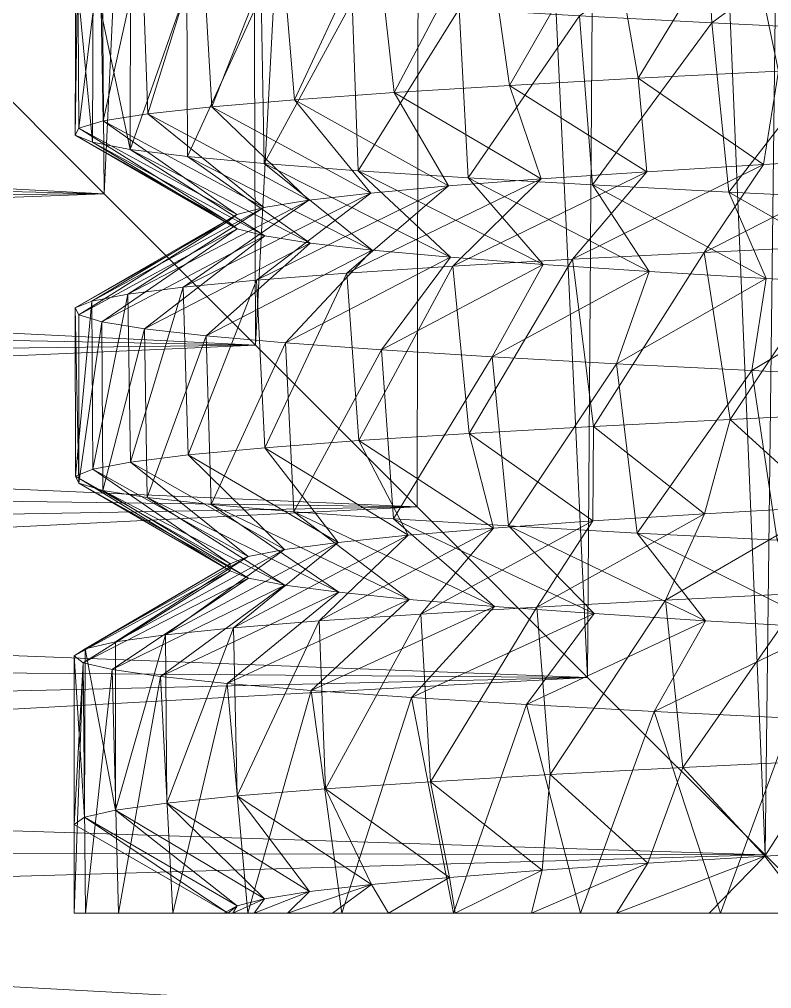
# Model space of a CAD drawing. Header units: millimetres. Extents: x -104 to 115, y -53 to 68.
# Drawn here: x -13.09 to -2.35, y 13.84 to 27.68 of the extents above; entities that cross this region are included whole.
import ezdxf

# ---------------------------------------------------------------- set-up
doc = ezdxf.new("R2010")
doc.units = ezdxf.units.MM

msp = doc.modelspace()

# ---------------------------------------------------------------- linework, layer by layer
at = {"color": 7, "lineweight": 0}
for points in [[(-11.884, 25.191, -48.622), (-12.24, 68.125, -48.324), (-13.878, 27.185, -46.815), (-11.884, 25.191, -48.622)], [(-13.878, 27.185, -8.032), (-12.24, 68.125, -6.522), (-11.884, 25.191, -6.225), (-13.878, 27.185, -8.032)], [(-11.884, 25.191, -48.622), (-9.876, 68.125, -50.121), (-12.24, 68.125, -48.324), (-11.884, 25.191, -48.622)], [(-11.884, 25.191, -6.225), (-12.24, 68.125, -6.522), (-9.876, 68.125, -4.725), (-11.884, 25.191, -6.225)], [(-9.722, 23.029, -50.225), (-9.876, 68.125, -50.121), (-11.884, 25.191, -48.622), (-9.722, 23.029, -50.225)], [(-11.884, 25.191, -6.225), (-9.876, 68.125, -4.725), (-9.722, 23.029, -4.622), (-11.884, 25.191, -6.225)], [(-9.722, 23.029, -50.225), (-7.332, 68.125, -51.652), (-9.876, 68.125, -50.121), (-9.722, 23.029, -50.225)], [(-9.722, 23.029, -4.622), (-9.876, 68.125, -4.725), (-7.332, 68.125, -3.194), (-9.722, 23.029, -4.622)], [(-7.414, 20.721, -51.609), (-7.332, 68.125, -51.652), (-9.722, 23.029, -50.225), (-7.414, 20.721, -51.609)], [(-9.722, 23.029, -4.622), (-7.332, 68.125, -3.194), (-7.414, 20.721, -3.238), (-9.722, 23.029, -4.622)], [(-4.981, 18.288, -52.759), (-7.332, 68.125, -51.652), (-7.414, 20.721, -51.609), (-4.981, 18.288, -52.759)], [(-7.414, 20.721, -3.238), (-7.332, 68.125, -3.194), (-4.981, 18.288, -2.087), (-7.414, 20.721, -3.238)], [(-4.981, 18.288, -52.759), (-4.637, 68.125, -52.899), (-7.332, 68.125, -51.652), (-4.981, 18.288, -52.759)], [(-4.981, 18.288, -2.087), (-7.332, 68.125, -3.194), (-4.637, 68.125, -1.948), (-4.981, 18.288, -2.087)], [(-2.447, 15.754, -53.666), (-4.637, 68.125, -52.899), (-4.981, 18.288, -52.759), (-2.447, 15.754, -53.666)], [(-4.981, 18.288, -2.087), (-4.637, 68.125, -1.948), (-2.447, 15.754, -1.181), (-4.981, 18.288, -2.087)], [(-2.447, 15.754, -53.666), (-1.823, 68.125, -53.847), (-4.637, 68.125, -52.899), (-2.447, 15.754, -53.666)], [(-2.447, 15.754, -1.181), (-4.637, 68.125, -1.948), (-1.823, 68.125, -1), (-2.447, 15.754, -1.181)], [(0.163, 13.143, -54.32), (-1.823, 68.125, -53.847), (-2.447, 15.754, -53.666), (0.163, 13.143, -54.32)], [(-2.447, 15.754, -1.181), (-1.823, 68.125, -1), (0.163, 13.143, -0.527), (-2.447, 15.754, -1.181)], [(-2.257, 26.942, -43.466), (-2.749, 29.321, -43.218), (-0.692, 29.42, -44.134), (-2.257, 26.942, -43.466)], [(-6.096, 26.739, -40.95), (-6.436, 29.122, -40.65), (-4.674, 29.221, -42.051), (-6.096, 26.739, -40.95)], [(-6.096, 26.739, -40.95), (-4.674, 29.221, -42.051), (-4.258, 26.841, -42.332), (-6.096, 26.739, -40.95)], [(-4.258, 26.841, -42.332), (-4.674, 29.221, -42.051), (-2.749, 29.321, -43.218), (-4.258, 26.841, -42.332)], [(-4.258, 26.841, -42.332), (-2.749, 29.321, -43.218), (-2.257, 26.942, -43.466), (-4.258, 26.841, -42.332)], [(-7.741, 26.638, -39.342), (-8.008, 29.023, -39.038), (-6.436, 29.122, -40.65), (-7.741, 26.638, -39.342)], [(-7.741, 26.638, -39.342), (-6.436, 29.122, -40.65), (-6.096, 26.739, -40.95), (-7.741, 26.638, -39.342)], [(-10.345, 26.435, -35.562), (-10.483, 28.824, -35.287), (-9.364, 28.924, -37.241), (-10.345, 26.435, -35.562)], [(-10.345, 26.435, -35.562), (-9.364, 28.924, -37.241), (-9.165, 26.536, -37.536), (-10.345, 26.435, -35.562)], [(-9.165, 26.536, -37.536), (-9.364, 28.924, -37.241), (-8.008, 29.023, -39.038), (-9.165, 26.536, -37.536)], [(-9.165, 26.536, -37.536), (-8.008, 29.023, -39.038), (-7.741, 26.638, -39.342), (-9.165, 26.536, -37.536)], [(-3.205, 27.633, -11.876), (-3.277, 28.967, -14.498), (-5.095, 27.732, -13.099), (-3.205, 27.633, -11.876)], [(-3.205, 27.633, -11.876), (-1.534, 28.865, -13.471), (-3.277, 28.967, -14.498), (-3.205, 27.633, -11.876)], [(-11.261, 26.334, -33.453), (-11.347, 28.725, -33.208), (-10.483, 28.824, -35.287), (-11.261, 26.334, -33.453)], [(-11.261, 26.334, -33.453), (-10.483, 28.824, -35.287), (-10.345, 26.435, -35.562), (-11.261, 26.334, -33.453)], [(-1.176, 27.534, -10.901), (-1.534, 28.865, -13.471), (-3.205, 27.633, -11.876), (-1.176, 27.534, -10.901)], [(-11.898, 26.232, -31.243), (-11.942, 28.626, -31.037), (-11.347, 28.725, -33.208), (-11.898, 26.232, -31.243)], [(-11.898, 26.232, -31.243), (-11.347, 28.725, -33.208), (-11.261, 26.334, -33.453), (-11.898, 26.232, -31.243)], [(-12.296, 26.029, -26.67), (-12.291, 28.427, -26.557), (-12.258, 28.526, -28.808), (-12.296, 26.029, -26.67)], [(-12.296, 26.029, -26.67), (-12.258, 28.526, -28.808), (-12.245, 26.131, -28.969), (-12.296, 26.029, -26.67)], [(-12.245, 26.131, -28.969), (-12.258, 28.526, -28.808), (-11.942, 28.626, -31.037), (-12.245, 26.131, -28.969)], [(-12.245, 26.131, -28.969), (-11.942, 28.626, -31.037), (-11.898, 26.232, -31.243), (-12.245, 26.131, -28.969)], [(-12.051, 25.928, -24.383), (-12.291, 28.427, -26.557), (-12.296, 26.029, -26.67), (-12.051, 25.928, -24.383)], [(-12.051, 25.928, -24.383), (-12.04, 28.328, -24.319), (-12.291, 28.427, -26.557), (-12.051, 25.928, -24.383)], [(-11.513, 25.826, -22.147), (-12.04, 28.328, -24.319), (-12.051, 25.928, -24.383), (-11.513, 25.826, -22.147)], [(-11.513, 25.826, -22.147), (-11.508, 28.229, -22.132), (-12.04, 28.328, -24.319), (-11.513, 25.826, -22.147)], [(-11.513, 25.826, -22.147), (-10.705, 28.129, -20.028), (-11.508, 28.229, -22.132), (-11.513, 25.826, -22.147)], [(-10.692, 25.725, -19.999), (-10.705, 28.129, -20.028), (-11.513, 25.826, -22.147), (-10.692, 25.725, -19.999)], [(-10.692, 25.725, -19.999), (-9.644, 28.03, -18.043), (-10.705, 28.129, -20.028), (-10.692, 25.725, -19.999)], [(-9.601, 25.623, -17.974), (-9.644, 28.03, -18.043), (-10.692, 25.725, -19.999), (-9.601, 25.623, -17.974)], [(-9.601, 25.623, -17.974), (-8.341, 27.931, -16.207), (-9.644, 28.03, -18.043), (-9.601, 25.623, -17.974)], [(-8.259, 25.522, -16.106), (-8.341, 27.931, -16.207), (-9.601, 25.623, -17.974), (-8.259, 25.522, -16.106)], [(-8.259, 25.522, -16.106), (-6.816, 27.831, -14.55), (-8.341, 27.931, -16.207), (-8.259, 25.522, -16.106)], [(-6.687, 25.421, -14.427), (-6.816, 27.831, -14.55), (-8.259, 25.522, -16.106), (-6.687, 25.421, -14.427)], [(-6.687, 25.421, -14.427), (-5.095, 27.732, -13.099), (-6.816, 27.831, -14.55), (-6.687, 25.421, -14.427)], [(-4.912, 25.319, -12.965), (-5.095, 27.732, -13.099), (-6.687, 25.421, -14.427), (-4.912, 25.319, -12.965)], [(-4.912, 25.319, -12.965), (-3.205, 27.633, -11.876), (-5.095, 27.732, -13.099), (-4.912, 25.319, -12.965)], [(-2.964, 25.218, -11.743), (-3.205, 27.633, -11.876), (-4.912, 25.319, -12.965), (-2.964, 25.218, -11.743)], [(-2.964, 25.218, -11.743), (-1.176, 27.534, -10.901), (-3.205, 27.633, -11.876), (-2.964, 25.218, -11.743)], [(-0.874, 25.116, -10.782), (-1.176, 27.534, -10.901), (-2.964, 25.218, -11.743), (-0.874, 25.116, -10.782)], [(-11.884, 25.191, -6.225), (-49.333, 24.974, -6.049), (-49.333, 27.185, -8.032), (-11.884, 25.191, -6.225)], [(-11.884, 25.191, -6.225), (-49.333, 27.185, -8.032), (-13.878, 27.185, -8.032), (-11.884, 25.191, -6.225)], [(-13.878, 27.185, -46.815), (-49.333, 26.106, -47.836), (-11.884, 25.191, -48.622), (-13.878, 27.185, -46.815)], [(-2.257, 26.942, -43.466), (-2.468, 25.609, -40.863), (-4.258, 26.841, -42.332), (-2.257, 26.942, -43.466)], [(-2.257, 26.942, -43.466), (-0.665, 25.711, -41.782), (-2.468, 25.609, -40.863), (-2.257, 26.942, -43.466)], [(-6.096, 26.739, -40.95), (-5.645, 25.405, -38.37), (-7.741, 26.638, -39.342), (-6.096, 26.739, -40.95)], [(-4.258, 26.841, -42.332), (-4.137, 25.507, -39.72), (-6.096, 26.739, -40.95), (-4.258, 26.841, -42.332)], [(-6.096, 26.739, -40.95), (-4.137, 25.507, -39.72), (-5.645, 25.405, -38.37), (-6.096, 26.739, -40.95)], [(-4.258, 26.841, -42.332), (-2.468, 25.609, -40.863), (-4.137, 25.507, -39.72), (-4.258, 26.841, -42.332)], [(-7.741, 26.638, -39.342), (-6.965, 25.304, -36.837), (-9.165, 26.536, -37.536), (-7.741, 26.638, -39.342)], [(-7.741, 26.638, -39.342), (-5.645, 25.405, -38.37), (-6.965, 25.304, -36.837), (-7.741, 26.638, -39.342)], [(-10.345, 26.435, -35.562), (-8.961, 25.1, -33.326), (-11.261, 26.334, -33.453), (-10.345, 26.435, -35.562)], [(-9.165, 26.536, -37.536), (-8.077, 25.202, -35.146), (-10.345, 26.435, -35.562), (-9.165, 26.536, -37.536)], [(-10.345, 26.435, -35.562), (-8.077, 25.202, -35.146), (-8.961, 25.1, -33.326), (-10.345, 26.435, -35.562)], [(-9.165, 26.536, -37.536), (-6.965, 25.304, -36.837), (-8.077, 25.202, -35.146), (-9.165, 26.536, -37.536)], [(-11.261, 26.334, -33.453), (-9.602, 24.998, -31.407), (-11.898, 26.232, -31.243), (-11.261, 26.334, -33.453)], [(-11.261, 26.334, -33.453), (-8.961, 25.1, -33.326), (-9.602, 24.998, -31.407), (-11.261, 26.334, -33.453)], [(-11.898, 26.232, -31.243), (-9.99, 24.896, -29.421), (-12.245, 26.131, -28.969), (-11.898, 26.232, -31.243)], [(-11.898, 26.232, -31.243), (-9.602, 24.998, -31.407), (-9.99, 24.896, -29.421), (-11.898, 26.232, -31.243)], [(-11.884, 25.191, -48.622), (-49.333, 26.106, -47.836), (-49.333, 23.792, -49.696), (-11.884, 25.191, -48.622)], [(-12.245, 26.131, -28.969), (-10.118, 24.795, -27.402), (-12.296, 26.029, -26.67), (-12.245, 26.131, -28.969)], [(-12.296, 26.029, -26.67), (-10.118, 24.795, -27.402), (-9.984, 24.693, -25.383), (-12.296, 26.029, -26.67)], [(-12.296, 26.029, -26.67), (-9.984, 24.693, -25.383), (-12.051, 25.928, -24.383), (-12.296, 26.029, -26.67)], [(-12.245, 26.131, -28.969), (-9.99, 24.896, -29.421), (-10.118, 24.795, -27.402), (-12.245, 26.131, -28.969)], [(-12.051, 25.928, -24.383), (-9.984, 24.693, -25.383), (-9.591, 24.591, -23.398), (-12.051, 25.928, -24.383)], [(-12.051, 25.928, -24.383), (-9.591, 24.591, -23.398), (-11.513, 25.826, -22.147), (-12.051, 25.928, -24.383)], [(-11.513, 25.826, -22.147), (-9.591, 24.591, -23.398), (-8.944, 24.489, -21.481), (-11.513, 25.826, -22.147)], [(-11.513, 25.826, -22.147), (-8.944, 24.489, -21.481), (-10.692, 25.725, -19.999), (-11.513, 25.826, -22.147)], [(-10.692, 25.725, -19.999), (-8.944, 24.489, -21.481), (-8.056, 24.388, -19.663), (-10.692, 25.725, -19.999)], [(-10.692, 25.725, -19.999), (-8.056, 24.388, -19.663), (-9.601, 25.623, -17.974), (-10.692, 25.725, -19.999)], [(-9.601, 25.623, -17.974), (-8.056, 24.388, -19.663), (-6.94, 24.286, -17.975), (-9.601, 25.623, -17.974)], [(-9.601, 25.623, -17.974), (-6.94, 24.286, -17.975), (-8.259, 25.522, -16.106), (-9.601, 25.623, -17.974)], [(-5.196, 24.257, -41.673), (-4.137, 25.507, -39.72), (-2.468, 25.609, -40.863), (-5.196, 24.257, -41.673)], [(-5.196, 24.257, -41.673), (-2.468, 25.609, -40.863), (-3.314, 24.356, -42.909), (-5.196, 24.257, -41.673)], [(-3.314, 24.356, -42.909), (-2.468, 25.609, -40.863), (-0.665, 25.711, -41.782), (-3.314, 24.356, -42.909)], [(-3.314, 24.356, -42.909), (-0.665, 25.711, -41.782), (-1.292, 24.455, -43.898), (-3.314, 24.356, -42.909)], [(-8.259, 25.522, -16.106), (-6.94, 24.286, -17.975), (-5.615, 24.184, -16.446), (-8.259, 25.522, -16.106)], [(-8.259, 25.522, -16.106), (-5.615, 24.184, -16.446), (-6.687, 25.421, -14.427), (-8.259, 25.522, -16.106)], [(-6.907, 24.158, -40.209), (-5.645, 25.405, -38.37), (-4.137, 25.507, -39.72), (-6.907, 24.158, -40.209)], [(-6.907, 24.158, -40.209), (-4.137, 25.507, -39.72), (-5.196, 24.257, -41.673), (-6.907, 24.158, -40.209)], [(-8.419, 24.058, -38.542), (-6.965, 25.304, -36.837), (-5.645, 25.405, -38.37), (-8.419, 24.058, -38.542)], [(-8.419, 24.058, -38.542), (-5.645, 25.405, -38.37), (-6.907, 24.158, -40.209), (-8.419, 24.058, -38.542)], [(-6.687, 25.421, -14.427), (-5.615, 24.184, -16.446), (-4.104, 24.082, -15.1), (-6.687, 25.421, -14.427)], [(-6.687, 25.421, -14.427), (-4.104, 24.082, -15.1), (-4.912, 25.319, -12.965), (-6.687, 25.421, -14.427)], [(-9.722, 23.029, -4.622), (-49.333, 24.974, -6.049), (-11.884, 25.191, -6.225), (-9.722, 23.029, -4.622)], [(-11.884, 25.191, -48.622), (-49.333, 23.792, -49.696), (-9.722, 23.029, -50.225), (-11.884, 25.191, -48.622)], [(-10.757, 23.86, -34.704), (-8.961, 25.1, -33.326), (-8.077, 25.202, -35.146), (-10.757, 23.86, -34.704)], [(-10.757, 23.86, -34.704), (-8.077, 25.202, -35.146), (-9.71, 23.959, -36.697), (-10.757, 23.86, -34.704)], [(-9.71, 23.959, -36.697), (-8.077, 25.202, -35.146), (-6.965, 25.304, -36.837), (-9.71, 23.959, -36.697)], [(-9.71, 23.959, -36.697), (-6.965, 25.304, -36.837), (-8.419, 24.058, -38.542), (-9.71, 23.959, -36.697)], [(-4.912, 25.319, -12.965), (-4.104, 24.082, -15.1), (-2.431, 23.981, -13.961), (-4.912, 25.319, -12.965)], [(-4.912, 25.319, -12.965), (-2.431, 23.981, -13.961), (-2.964, 25.218, -11.743), (-4.912, 25.319, -12.965)], [(-2.964, 25.218, -11.743), (-2.431, 23.981, -13.961), (-0.626, 23.879, -13.048), (-2.964, 25.218, -11.743)], [(-2.964, 25.218, -11.743), (-0.626, 23.879, -13.048), (-0.874, 25.116, -10.782), (-2.964, 25.218, -11.743)], [(-11.545, 23.76, -32.595), (-9.602, 24.998, -31.407), (-8.961, 25.1, -33.326), (-11.545, 23.76, -32.595)], [(-11.545, 23.76, -32.595), (-8.961, 25.1, -33.326), (-10.757, 23.86, -34.704), (-11.545, 23.76, -32.595)], [(-9.722, 23.029, -4.622), (-49.333, 22.563, -4.317), (-49.333, 24.974, -6.049), (-9.722, 23.029, -4.622)], [(-12.061, 23.661, -30.403), (-9.99, 24.896, -29.421), (-9.602, 24.998, -31.407), (-12.061, 23.661, -30.403)], [(-12.061, 23.661, -30.403), (-9.602, 24.998, -31.407), (-11.545, 23.76, -32.595), (-12.061, 23.661, -30.403)], [(-12.296, 23.562, -28.164), (-10.118, 24.795, -27.402), (-9.99, 24.896, -29.421), (-12.296, 23.562, -28.164)], [(-12.296, 23.562, -28.164), (-9.99, 24.896, -29.421), (-12.061, 23.661, -30.403), (-12.296, 23.562, -28.164)], [(-12.248, 23.463, -25.913), (-10.118, 24.795, -27.402), (-12.296, 23.562, -28.164), (-12.248, 23.463, -25.913)], [(-12.248, 23.463, -25.913), (-9.984, 24.693, -25.383), (-10.118, 24.795, -27.402), (-12.248, 23.463, -25.913)], [(-11.916, 23.363, -23.687), (-9.984, 24.693, -25.383), (-12.248, 23.463, -25.913), (-11.916, 23.363, -23.687)], [(-11.916, 23.363, -23.687), (-9.591, 24.591, -23.398), (-9.984, 24.693, -25.383), (-11.916, 23.363, -23.687)], [(-11.306, 23.264, -21.52), (-9.591, 24.591, -23.398), (-11.916, 23.363, -23.687), (-11.306, 23.264, -21.52)], [(-11.306, 23.264, -21.52), (-8.944, 24.489, -21.481), (-9.591, 24.591, -23.398), (-11.306, 23.264, -21.52)], [(-10.427, 23.165, -19.447), (-8.944, 24.489, -21.481), (-11.306, 23.264, -21.52), (-10.427, 23.165, -19.447)], [(-10.427, 23.165, -19.447), (-8.056, 24.388, -19.663), (-8.944, 24.489, -21.481), (-10.427, 23.165, -19.447)], [(-9.295, 23.065, -17.501), (-8.056, 24.388, -19.663), (-10.427, 23.165, -19.447), (-9.295, 23.065, -17.501)], [(-9.295, 23.065, -17.501), (-6.94, 24.286, -17.975), (-8.056, 24.388, -19.663), (-9.295, 23.065, -17.501)], [(-4.896, 21.87, -41.894), (-5.196, 24.257, -41.673), (-3.314, 24.356, -42.909), (-4.896, 21.87, -41.894)], [(-4.896, 21.87, -41.894), (-3.314, 24.356, -42.909), (-2.946, 21.972, -43.113), (-4.896, 21.87, -41.894)], [(-2.946, 21.972, -43.113), (-3.314, 24.356, -42.909), (-1.292, 24.455, -43.898), (-2.946, 21.972, -43.113)], [(-2.946, 21.972, -43.113), (-1.292, 24.455, -43.898), (-0.855, 22.073, -44.072), (-2.946, 21.972, -43.113)], [(-7.926, 22.966, -15.713), (-6.94, 24.286, -17.975), (-9.295, 23.065, -17.501), (-7.926, 22.966, -15.713)], [(-7.926, 22.966, -15.713), (-5.615, 24.184, -16.446), (-6.94, 24.286, -17.975), (-7.926, 22.966, -15.713)], [(-6.672, 21.769, -40.433), (-6.907, 24.158, -40.209), (-5.196, 24.257, -41.673), (-6.672, 21.769, -40.433)], [(-6.672, 21.769, -40.433), (-5.196, 24.257, -41.673), (-4.896, 21.87, -41.894), (-6.672, 21.769, -40.433)], [(-8.246, 21.668, -38.756), (-8.419, 24.058, -38.542), (-6.907, 24.158, -40.209), (-8.246, 21.668, -38.756)], [(-8.246, 21.668, -38.756), (-6.907, 24.158, -40.209), (-6.672, 21.769, -40.433), (-8.246, 21.668, -38.756)], [(-6.343, 22.867, -14.113), (-5.615, 24.184, -16.446), (-7.926, 22.966, -15.713), (-6.343, 22.867, -14.113)], [(-6.343, 22.867, -14.113), (-4.104, 24.082, -15.1), (-5.615, 24.184, -16.446), (-6.343, 22.867, -14.113)], [(-4.57, 22.767, -12.724), (-4.104, 24.082, -15.1), (-6.343, 22.867, -14.113), (-4.57, 22.767, -12.724)], [(-4.57, 22.767, -12.724), (-2.431, 23.981, -13.961), (-4.104, 24.082, -15.1), (-4.57, 22.767, -12.724)], [(-10.683, 21.465, -34.866), (-10.757, 23.86, -34.704), (-9.71, 23.959, -36.697), (-10.683, 21.465, -34.866)], [(-10.683, 21.465, -34.866), (-9.71, 23.959, -36.697), (-9.59, 21.566, -36.89), (-10.683, 21.465, -34.866)], [(-9.59, 21.566, -36.89), (-9.71, 23.959, -36.697), (-8.419, 24.058, -38.542), (-9.59, 21.566, -36.89)], [(-9.59, 21.566, -36.89), (-8.419, 24.058, -38.542), (-8.246, 21.668, -38.756), (-9.59, 21.566, -36.89)], [(-2.637, 22.668, -11.571), (-2.431, 23.981, -13.961), (-4.57, 22.767, -12.724), (-2.637, 22.668, -11.571)], [(-2.637, 22.668, -11.571), (-0.626, 23.879, -13.048), (-2.431, 23.981, -13.961), (-2.637, 22.668, -11.571)], [(-11.507, 21.363, -32.719), (-11.545, 23.76, -32.595), (-10.757, 23.86, -34.704), (-11.507, 21.363, -32.719)], [(-11.507, 21.363, -32.719), (-10.757, 23.86, -34.704), (-10.683, 21.465, -34.866), (-11.507, 21.363, -32.719)], [(-0.574, 22.569, -10.67), (-0.626, 23.879, -13.048), (-2.637, 22.668, -11.571), (-0.574, 22.569, -10.67)], [(-9.722, 23.029, -50.225), (-49.333, 23.792, -49.696), (-49.333, 21.29, -51.295), (-9.722, 23.029, -50.225)], [(-12.047, 21.262, -30.483), (-12.061, 23.661, -30.403), (-11.545, 23.76, -32.595), (-12.047, 21.262, -30.483)], [(-12.047, 21.262, -30.483), (-11.545, 23.76, -32.595), (-11.507, 21.363, -32.719), (-12.047, 21.262, -30.483)], [(-12.295, 21.16, -28.197), (-12.296, 23.562, -28.164), (-12.061, 23.661, -30.403), (-12.295, 21.16, -28.197)], [(-12.246, 21.059, -25.898), (-12.248, 23.463, -25.913), (-12.296, 23.562, -28.164), (-12.246, 21.059, -25.898)], [(-12.246, 21.059, -25.898), (-12.296, 23.562, -28.164), (-12.295, 21.16, -28.197), (-12.246, 21.059, -25.898)], [(-12.295, 21.16, -28.197), (-12.061, 23.661, -30.403), (-12.047, 21.262, -30.483), (-12.295, 21.16, -28.197)], [(-12.246, 21.059, -25.898), (-11.916, 23.363, -23.687), (-12.248, 23.463, -25.913), (-12.246, 21.059, -25.898)], [(-11.902, 20.957, -23.624), (-11.916, 23.363, -23.687), (-12.246, 21.059, -25.898), (-11.902, 20.957, -23.624)], [(-11.902, 20.957, -23.624), (-11.306, 23.264, -21.52), (-11.916, 23.363, -23.687), (-11.902, 20.957, -23.624)], [(-11.268, 20.856, -21.413), (-11.306, 23.264, -21.52), (-11.902, 20.957, -23.624), (-11.268, 20.856, -21.413)], [(-11.268, 20.856, -21.413), (-10.427, 23.165, -19.447), (-11.306, 23.264, -21.52), (-11.268, 20.856, -21.413)], [(-10.354, 20.755, -19.302), (-10.427, 23.165, -19.447), (-11.268, 20.856, -21.413), (-10.354, 20.755, -19.302)], [(-10.354, 20.755, -19.302), (-9.295, 23.065, -17.501), (-10.427, 23.165, -19.447), (-10.354, 20.755, -19.302)], [(-7.414, 20.721, -3.238), (-49.333, 22.563, -4.317), (-9.722, 23.029, -4.622), (-7.414, 20.721, -3.238)], [(-9.722, 23.029, -50.225), (-49.333, 21.29, -51.295), (-7.414, 20.721, -51.609), (-9.722, 23.029, -50.225)], [(-9.177, 20.653, -17.327), (-9.295, 23.065, -17.501), (-10.354, 20.755, -19.302), (-9.177, 20.653, -17.327)], [(-9.177, 20.653, -17.327), (-7.926, 22.966, -15.713), (-9.295, 23.065, -17.501), (-9.177, 20.653, -17.327)], [(-7.754, 20.552, -15.519), (-7.926, 22.966, -15.713), (-9.177, 20.653, -17.327), (-7.754, 20.552, -15.519)], [(-7.754, 20.552, -15.519), (-6.343, 22.867, -14.113), (-7.926, 22.966, -15.713), (-7.754, 20.552, -15.519)], [(-6.111, 20.45, -13.91), (-6.343, 22.867, -14.113), (-7.754, 20.552, -15.519), (-6.111, 20.45, -13.91)], [(-6.111, 20.45, -13.91), (-4.57, 22.767, -12.724), (-6.343, 22.867, -14.113), (-6.111, 20.45, -13.91)], [(-4.275, 20.349, -12.526), (-4.57, 22.767, -12.724), (-6.111, 20.45, -13.91), (-4.275, 20.349, -12.526)], [(-4.275, 20.349, -12.526), (-2.637, 22.668, -11.571), (-4.57, 22.767, -12.724), (-4.275, 20.349, -12.526)], [(-7.414, 20.721, -3.238), (-49.333, 19.978, -2.856), (-49.333, 22.563, -4.317), (-7.414, 20.721, -3.238)], [(-2.275, 20.247, -11.39), (-2.637, 22.668, -11.571), (-4.275, 20.349, -12.526), (-2.275, 20.247, -11.39)], [(-2.275, 20.247, -11.39), (-0.574, 22.569, -10.67), (-2.637, 22.668, -11.571), (-2.275, 20.247, -11.39)], [(-0.855, 22.073, -44.072), (-1.572, 20.724, -41.357), (-2.946, 21.972, -43.113), (-0.855, 22.073, -44.072)], [(-4.896, 21.87, -41.894), (-4.905, 20.521, -39.077), (-6.672, 21.769, -40.433), (-4.896, 21.87, -41.894)], [(-4.896, 21.87, -41.894), (-3.312, 20.622, -40.325), (-4.905, 20.521, -39.077), (-4.896, 21.87, -41.894)], [(-2.946, 21.972, -43.113), (-3.312, 20.622, -40.325), (-4.896, 21.87, -41.894), (-2.946, 21.972, -43.113)], [(-2.946, 21.972, -43.113), (-1.572, 20.724, -41.357), (-3.312, 20.622, -40.325), (-2.946, 21.972, -43.113)], [(-6.672, 21.769, -40.433), (-6.323, 20.419, -37.633), (-8.246, 21.668, -38.756), (-6.672, 21.769, -40.433)], [(-6.672, 21.769, -40.433), (-4.905, 20.521, -39.077), (-6.323, 20.419, -37.633), (-6.672, 21.769, -40.433)], [(-8.246, 21.668, -38.756), (-7.543, 20.317, -36.019), (-9.59, 21.566, -36.89), (-8.246, 21.668, -38.756)], [(-8.246, 21.668, -38.756), (-6.323, 20.419, -37.633), (-7.543, 20.317, -36.019), (-8.246, 21.668, -38.756)], [(-10.683, 21.465, -34.866), (-9.309, 20.113, -32.387), (-11.507, 21.363, -32.719), (-10.683, 21.465, -34.866)], [(-9.59, 21.566, -36.89), (-8.543, 20.215, -34.26), (-10.683, 21.465, -34.866), (-9.59, 21.566, -36.89)], [(-10.683, 21.465, -34.866), (-8.543, 20.215, -34.26), (-9.309, 20.113, -32.387), (-10.683, 21.465, -34.866)], [(-9.59, 21.566, -36.89), (-7.543, 20.317, -36.019), (-8.543, 20.215, -34.26), (-9.59, 21.566, -36.89)], [(-11.507, 21.363, -32.719), (-9.826, 20.012, -30.431), (-12.047, 21.262, -30.483), (-11.507, 21.363, -32.719)], [(-11.507, 21.363, -32.719), (-9.309, 20.113, -32.387), (-9.826, 20.012, -30.431), (-11.507, 21.363, -32.719)], [(-7.414, 20.721, -51.609), (-49.333, 21.29, -51.295), (-49.333, 18.63, -52.615), (-7.414, 20.721, -51.609)], [(-12.047, 21.262, -30.483), (-10.086, 19.91, -28.424), (-12.295, 21.16, -28.197), (-12.047, 21.262, -30.483)], [(-12.047, 21.262, -30.483), (-9.826, 20.012, -30.431), (-10.086, 19.91, -28.424), (-12.047, 21.262, -30.483)], [(-12.295, 21.16, -28.197), (-10.086, 19.91, -28.424), (-10.084, 19.808, -26.401), (-12.295, 21.16, -28.197)], [(-12.295, 21.16, -28.197), (-10.084, 19.808, -26.401), (-12.246, 21.059, -25.898), (-12.295, 21.16, -28.197)], [(-12.246, 21.059, -25.898), (-10.084, 19.808, -26.401), (-9.822, 19.706, -24.395), (-12.246, 21.059, -25.898)], [(-12.246, 21.059, -25.898), (-9.822, 19.706, -24.395), (-11.902, 20.957, -23.624), (-12.246, 21.059, -25.898)], [(-11.902, 20.957, -23.624), (-9.822, 19.706, -24.395), (-9.302, 19.605, -22.439), (-11.902, 20.957, -23.624)], [(-11.902, 20.957, -23.624), (-9.302, 19.605, -22.439), (-11.268, 20.856, -21.413), (-11.902, 20.957, -23.624)], [(-11.268, 20.856, -21.413), (-9.302, 19.605, -22.439), (-8.534, 19.503, -20.567), (-11.268, 20.856, -21.413)], [(-11.268, 20.856, -21.413), (-8.534, 19.503, -20.567), (-10.354, 20.755, -19.302), (-11.268, 20.856, -21.413)], [(-4.981, 18.288, -2.087), (-49.333, 19.978, -2.856), (-7.414, 20.721, -3.238), (-4.981, 18.288, -2.087)], [(-7.414, 20.721, -51.609), (-49.333, 18.63, -52.615), (-4.981, 18.288, -52.759), (-7.414, 20.721, -51.609)], [(-10.354, 20.755, -19.302), (-8.534, 19.503, -20.567), (-7.531, 19.401, -18.81), (-10.354, 20.755, -19.302)], [(-10.354, 20.755, -19.302), (-7.531, 19.401, -18.81), (-9.177, 20.653, -17.327), (-10.354, 20.755, -19.302)], [(-9.177, 20.653, -17.327), (-7.531, 19.401, -18.81), (-6.309, 19.299, -17.197), (-9.177, 20.653, -17.327)], [(-9.177, 20.653, -17.327), (-6.309, 19.299, -17.197), (-7.754, 20.552, -15.519), (-9.177, 20.653, -17.327)], [(-5.704, 19.292, -41.276), (-4.905, 20.521, -39.077), (-3.312, 20.622, -40.325), (-5.704, 19.292, -41.276)], [(-5.704, 19.292, -41.276), (-3.312, 20.622, -40.325), (-3.869, 19.392, -42.58), (-5.704, 19.292, -41.276)], [(-3.869, 19.392, -42.58), (-3.312, 20.622, -40.325), (-1.572, 20.724, -41.357), (-3.869, 19.392, -42.58)], [(-3.869, 19.392, -42.58), (-1.572, 20.724, -41.357), (-1.883, 19.491, -43.641), (-3.869, 19.392, -42.58)], [(-7.754, 20.552, -15.519), (-6.309, 19.299, -17.197), (-4.889, 19.198, -15.756), (-7.754, 20.552, -15.519)], [(-7.754, 20.552, -15.519), (-4.889, 19.198, -15.756), (-6.111, 20.45, -13.91), (-7.754, 20.552, -15.519)], [(-7.361, 19.193, -39.752), (-6.323, 20.419, -37.633), (-4.905, 20.521, -39.077), (-7.361, 19.193, -39.752)], [(-7.361, 19.193, -39.752), (-4.905, 20.521, -39.077), (-5.704, 19.292, -41.276), (-7.361, 19.193, -39.752)], [(-8.812, 19.094, -38.03), (-7.543, 20.317, -36.019), (-6.323, 20.419, -37.633), (-8.812, 19.094, -38.03)], [(-8.812, 19.094, -38.03), (-6.323, 20.419, -37.633), (-7.361, 19.193, -39.752), (-8.812, 19.094, -38.03)], [(-6.111, 20.45, -13.91), (-4.889, 19.198, -15.756), (-3.295, 19.096, -14.51), (-6.111, 20.45, -13.91)], [(-6.111, 20.45, -13.91), (-3.295, 19.096, -14.51), (-4.275, 20.349, -12.526), (-6.111, 20.45, -13.91)], [(-4.275, 20.349, -12.526), (-3.295, 19.096, -14.51), (-1.553, 18.994, -13.48), (-4.275, 20.349, -12.526)], [(-4.275, 20.349, -12.526), (-1.553, 18.994, -13.48), (-2.275, 20.247, -11.39), (-4.275, 20.349, -12.526)], [(-11.01, 18.895, -34.111), (-9.309, 20.113, -32.387), (-8.543, 20.215, -34.26), (-11.01, 18.895, -34.111)], [(-11.01, 18.895, -34.111), (-8.543, 20.215, -34.26), (-10.035, 18.994, -36.14), (-11.01, 18.895, -34.111)], [(-10.035, 18.994, -36.14), (-8.543, 20.215, -34.26), (-7.543, 20.317, -36.019), (-10.035, 18.994, -36.14)], [(-10.035, 18.994, -36.14), (-7.543, 20.317, -36.019), (-8.812, 19.094, -38.03), (-10.035, 18.994, -36.14)], [(-11.721, 18.796, -31.974), (-9.826, 20.012, -30.431), (-9.309, 20.113, -32.387), (-11.721, 18.796, -31.974)], [(-11.721, 18.796, -31.974), (-9.309, 20.113, -32.387), (-11.01, 18.895, -34.111), (-11.721, 18.796, -31.974)], [(-4.981, 18.288, -2.087), (-49.333, 17.25, -1.682), (-49.333, 19.978, -2.856), (-4.981, 18.288, -2.087)], [(-12.157, 18.697, -29.766), (-10.086, 19.91, -28.424), (-9.826, 20.012, -30.431), (-12.157, 18.697, -29.766)], [(-12.157, 18.697, -29.766), (-9.826, 20.012, -30.431), (-11.721, 18.796, -31.974), (-12.157, 18.697, -29.766)], [(-12.312, 18.597, -27.52), (-10.084, 19.808, -26.401), (-10.086, 19.91, -28.424), (-12.312, 18.597, -27.52)], [(-12.312, 18.597, -27.52), (-10.086, 19.91, -28.424), (-12.157, 18.697, -29.766), (-12.312, 18.597, -27.52)], [(-12.182, 18.498, -25.272), (-10.084, 19.808, -26.401), (-12.312, 18.597, -27.52), (-12.182, 18.498, -25.272)], [(-12.182, 18.498, -25.272), (-9.822, 19.706, -24.395), (-10.084, 19.808, -26.401), (-12.182, 18.498, -25.272)], [(-11.769, 18.399, -23.059), (-9.822, 19.706, -24.395), (-12.182, 18.498, -25.272), (-11.769, 18.399, -23.059)], [(-11.769, 18.399, -23.059), (-9.302, 19.605, -22.439), (-9.822, 19.706, -24.395), (-11.769, 18.399, -23.059)], [(-11.081, 18.299, -20.915), (-9.302, 19.605, -22.439), (-11.769, 18.399, -23.059), (-11.081, 18.299, -20.915)], [(-11.081, 18.299, -20.915), (-8.534, 19.503, -20.567), (-9.302, 19.605, -22.439), (-11.081, 18.299, -20.915)], [(-10.129, 18.2, -18.875), (-8.534, 19.503, -20.567), (-11.081, 18.299, -20.915), (-10.129, 18.2, -18.875)], [(-10.129, 18.2, -18.875), (-7.531, 19.401, -18.81), (-8.534, 19.503, -20.567), (-10.129, 18.2, -18.875)], [(-8.926, 18.101, -16.972), (-7.531, 19.401, -18.81), (-10.129, 18.2, -18.875), (-8.926, 18.101, -16.972)], [(-8.926, 18.101, -16.972), (-6.309, 19.299, -17.197), (-7.531, 19.401, -18.81), (-8.926, 18.101, -16.972)], [(-5.514, 16.9, -41.428), (-5.704, 19.292, -41.276), (-3.869, 19.392, -42.58), (-5.514, 16.9, -41.428)], [(-5.514, 16.9, -41.428), (-3.869, 19.392, -42.58), (-3.619, 17.002, -42.731), (-5.514, 16.9, -41.428)], [(-3.619, 17.002, -42.731), (-3.869, 19.392, -42.58), (-1.883, 19.491, -43.641), (-3.619, 17.002, -42.731)], [(-3.619, 17.002, -42.731), (-1.883, 19.491, -43.641), (-1.572, 17.103, -43.78), (-3.619, 17.002, -42.731)], [(-7.494, 18.001, -15.235), (-6.309, 19.299, -17.197), (-8.926, 18.101, -16.972), (-7.494, 18.001, -15.235)], [(-7.494, 18.001, -15.235), (-4.889, 19.198, -15.756), (-6.309, 19.299, -17.197), (-7.494, 18.001, -15.235)], [(-7.225, 16.799, -39.892), (-7.361, 19.193, -39.752), (-5.704, 19.292, -41.276), (-7.225, 16.799, -39.892)], [(-7.225, 16.799, -39.892), (-5.704, 19.292, -41.276), (-5.514, 16.9, -41.428), (-7.225, 16.799, -39.892)], [(-8.725, 16.697, -38.148), (-8.812, 19.094, -38.03), (-7.361, 19.193, -39.752), (-8.725, 16.697, -38.148)], [(-8.725, 16.697, -38.148), (-7.361, 19.193, -39.752), (-7.225, 16.799, -39.892), (-8.725, 16.697, -38.148)], [(-5.854, 17.902, -13.693), (-4.889, 19.198, -15.756), (-7.494, 18.001, -15.235), (-5.854, 17.902, -13.693)], [(-5.854, 17.902, -13.693), (-3.295, 19.096, -14.51), (-4.889, 19.198, -15.756), (-5.854, 17.902, -13.693)], [(-10.991, 16.494, -34.156), (-11.01, 18.895, -34.111), (-10.035, 18.994, -36.14), (-10.991, 16.494, -34.156)], [(-10.991, 16.494, -34.156), (-10.035, 18.994, -36.14), (-9.987, 16.596, -36.225), (-10.991, 16.494, -34.156)], [(-9.987, 16.596, -36.225), (-10.035, 18.994, -36.14), (-8.812, 19.094, -38.03), (-9.987, 16.596, -36.225)], [(-9.987, 16.596, -36.225), (-8.812, 19.094, -38.03), (-8.725, 16.697, -38.148), (-9.987, 16.596, -36.225)], [(-4.032, 17.803, -12.369), (-3.295, 19.096, -14.51), (-5.854, 17.902, -13.693), (-4.032, 17.803, -12.369)], [(-4.032, 17.803, -12.369), (-1.553, 18.994, -13.48), (-3.295, 19.096, -14.51), (-4.032, 17.803, -12.369)], [(-2.058, 17.704, -11.286), (-1.553, 18.994, -13.48), (-4.032, 17.803, -12.369), (-2.058, 17.704, -11.286)], [(-11.721, 16.393, -31.975), (-11.721, 18.796, -31.974), (-11.01, 18.895, -34.111), (-11.721, 16.393, -31.975)], [(-11.721, 16.393, -31.975), (-11.01, 18.895, -34.111), (-10.991, 16.494, -34.156), (-11.721, 16.393, -31.975)], [(-12.163, 16.291, -29.718), (-12.312, 18.597, -27.52), (-12.157, 18.697, -29.766), (-12.163, 16.291, -29.718)], [(-12.163, 16.291, -29.718), (-12.157, 18.697, -29.766), (-11.721, 16.393, -31.975), (-12.163, 16.291, -29.718)], [(-11.721, 16.393, -31.975), (-12.157, 18.697, -29.766), (-11.721, 18.796, -31.974), (-11.721, 16.393, -31.975)], [(-4.981, 18.288, -52.759), (-49.333, 18.63, -52.615), (-49.333, 15.843, -53.639), (-4.981, 18.288, -52.759)], [(-12.312, 16.19, -27.423), (-12.182, 18.498, -25.272), (-12.312, 18.597, -27.52), (-12.312, 16.19, -27.423)], [(-12.312, 16.19, -27.423), (-12.312, 18.597, -27.52), (-12.163, 16.291, -29.718), (-12.312, 16.19, -27.423)], [(-12.312, 14.923, -27.423), (-12.182, 18.498, -25.272), (-12.312, 16.19, -27.423), (-12.312, 14.923, -27.423)], [(-12.312, 14.923, -27.423), (-12.153, 14.923, -25.052), (-12.182, 18.498, -25.272), (-12.312, 14.923, -27.423)], [(-12.182, 18.498, -25.272), (-12.153, 14.923, -25.052), (-11.769, 18.399, -23.059), (-12.182, 18.498, -25.272)], [(-2.447, 15.754, -1.181), (-49.333, 17.25, -1.682), (-4.981, 18.288, -2.087), (-2.447, 15.754, -1.181)], [(-4.981, 18.288, -52.759), (-49.333, 15.843, -53.639), (-2.447, 15.754, -53.666), (-4.981, 18.288, -52.759)], [(-11.769, 18.399, -23.059), (-12.153, 14.923, -25.052), (-11.681, 14.923, -22.722), (-11.769, 18.399, -23.059)], [(-11.769, 18.399, -23.059), (-11.681, 14.923, -22.722), (-11.081, 18.299, -20.915), (-11.769, 18.399, -23.059)], [(-11.081, 18.299, -20.915), (-11.681, 14.923, -22.722), (-10.902, 14.923, -20.476), (-11.081, 18.299, -20.915)], [(-11.081, 18.299, -20.915), (-10.902, 14.923, -20.476), (-10.129, 18.2, -18.875), (-11.081, 18.299, -20.915)], [(-10.129, 18.2, -18.875), (-10.902, 14.923, -20.476), (-9.832, 14.923, -18.353), (-10.129, 18.2, -18.875)], [(-10.129, 18.2, -18.875), (-9.832, 14.923, -18.353), (-8.926, 18.101, -16.972), (-10.129, 18.2, -18.875)], [(-8.926, 18.101, -16.972), (-9.832, 14.923, -18.353), (-8.489, 14.923, -16.392), (-8.926, 18.101, -16.972)], [(-8.926, 18.101, -16.972), (-8.489, 14.923, -16.392), (-7.494, 18.001, -15.235), (-8.926, 18.101, -16.972)], [(-7.494, 18.001, -15.235), (-8.489, 14.923, -16.392), (-6.896, 14.923, -14.627), (-7.494, 18.001, -15.235)], [(-7.494, 18.001, -15.235), (-6.896, 14.923, -14.627), (-5.854, 17.902, -13.693), (-7.494, 18.001, -15.235)], [(-5.854, 17.902, -13.693), (-6.896, 14.923, -14.627), (-5.083, 14.923, -13.09), (-5.854, 17.902, -13.693)], [(-5.854, 17.902, -13.693), (-5.083, 14.923, -13.09), (-4.032, 17.803, -12.369), (-5.854, 17.902, -13.693)], [(-4.032, 17.803, -12.369), (-5.083, 14.923, -13.09), (-3.082, 14.923, -11.807), (-4.032, 17.803, -12.369)], [(-4.032, 17.803, -12.369), (-3.082, 14.923, -11.807), (-2.058, 17.704, -11.286), (-4.032, 17.803, -12.369)], [(-2.058, 17.704, -11.286), (-3.082, 14.923, -11.807), (-0.928, 14.923, -10.803), (-2.058, 17.704, -11.286)], [(-2.447, 15.754, -1.181), (-49.333, 14.412, -0.811), (-49.333, 17.25, -1.682), (-2.447, 15.754, -1.181)], [(-1.572, 17.103, -43.78), (-2.45, 15.738, -40.874), (-3.619, 17.002, -42.731), (-1.572, 17.103, -43.78)], [(-1.572, 17.103, -43.78), (-0.645, 15.839, -41.79), (-2.45, 15.738, -40.874), (-1.572, 17.103, -43.78)], [(-5.514, 16.9, -41.428), (-5.63, 15.534, -38.386), (-7.225, 16.799, -39.892), (-5.514, 16.9, -41.428)], [(-5.514, 16.9, -41.428), (-4.12, 15.636, -39.733), (-5.63, 15.534, -38.386), (-5.514, 16.9, -41.428)], [(-3.619, 17.002, -42.731), (-4.12, 15.636, -39.733), (-5.514, 16.9, -41.428), (-3.619, 17.002, -42.731)], [(-3.619, 17.002, -42.731), (-2.45, 15.738, -40.874), (-4.12, 15.636, -39.733), (-3.619, 17.002, -42.731)], [(-7.225, 16.799, -39.892), (-6.952, 15.432, -36.854), (-8.725, 16.697, -38.148), (-7.225, 16.799, -39.892)], [(-7.225, 16.799, -39.892), (-5.63, 15.534, -38.386), (-6.952, 15.432, -36.854), (-7.225, 16.799, -39.892)], [(-8.725, 16.697, -38.148), (-8.066, 15.33, -35.165), (-9.987, 16.596, -36.225), (-8.725, 16.697, -38.148)], [(-8.725, 16.697, -38.148), (-6.952, 15.432, -36.854), (-8.066, 15.33, -35.165), (-8.725, 16.697, -38.148)], [(-10.991, 16.494, -34.156), (-9.596, 15.127, -31.428), (-11.721, 16.393, -31.975), (-10.991, 16.494, -34.156)], [(-9.987, 16.596, -36.225), (-8.952, 15.229, -33.346), (-10.991, 16.494, -34.156), (-9.987, 16.596, -36.225)], [(-10.991, 16.494, -34.156), (-8.952, 15.229, -33.346), (-9.596, 15.127, -31.428), (-10.991, 16.494, -34.156)], [(-9.987, 16.596, -36.225), (-8.066, 15.33, -35.165), (-8.952, 15.229, -33.346), (-9.987, 16.596, -36.225)], [(-11.721, 16.393, -31.975), (-9.987, 15.025, -29.442), (-12.163, 16.291, -29.718), (-11.721, 16.393, -31.975)], [(-11.721, 16.393, -31.975), (-9.596, 15.127, -31.428), (-9.987, 15.025, -29.442), (-11.721, 16.393, -31.975)], [(-12.163, 16.291, -29.718), (-10.118, 14.923, -27.423), (-12.312, 16.19, -27.423), (-12.163, 16.291, -29.718)], [(-12.163, 16.291, -29.718), (-9.987, 15.025, -29.442), (-10.118, 14.923, -27.423), (-12.163, 16.291, -29.718)], [(-10.118, 14.923, -27.423), (-12.312, 14.923, -27.423), (-12.312, 16.19, -27.423), (-10.118, 14.923, -27.423)], [(-2.447, 15.754, -53.666), (-49.333, 15.843, -53.639), (0.163, 13.143, -54.32), (-2.447, 15.754, -53.666)], [(0.163, 13.143, -54.32), (-49.333, 15.843, -53.639), (-49.333, 12.961, -54.355), (0.163, 13.143, -54.32)], [(-0.645, 15.839, -41.79), (-1.822, 14.923, -42.945), (-2.45, 15.738, -40.874), (-0.645, 15.839, -41.79)], [(0.163, 13.143, -0.527), (-49.333, 14.412, -0.811), (-2.447, 15.754, -1.181), (0.163, 13.143, -0.527)], [(-2.45, 15.738, -40.874), (-3.246, 14.923, -42.033), (-4.569, 14.923, -40.985), (-2.45, 15.738, -40.874)], [(-2.45, 15.738, -40.874), (-4.569, 14.923, -40.985), (-4.12, 15.636, -39.733), (-2.45, 15.738, -40.874)], [(-2.45, 15.738, -40.874), (-1.822, 14.923, -42.945), (-3.246, 14.923, -42.033), (-2.45, 15.738, -40.874)], [(-5.63, 15.534, -38.386), (-6.871, 14.923, -38.514), (-6.952, 15.432, -36.854), (-5.63, 15.534, -38.386)], [(-5.63, 15.534, -38.386), (-5.781, 14.923, -39.81), (-6.871, 14.923, -38.514), (-5.63, 15.534, -38.386)], [(-4.12, 15.636, -39.733), (-4.569, 14.923, -40.985), (-5.781, 14.923, -39.81), (-4.12, 15.636, -39.733)], [(-4.12, 15.636, -39.733), (-5.781, 14.923, -39.81), (-5.63, 15.534, -38.386), (-4.12, 15.636, -39.733)], [(-6.952, 15.432, -36.854), (-7.822, 14.923, -37.118), (-8.066, 15.33, -35.165), (-6.952, 15.432, -36.854)], [(-6.952, 15.432, -36.854), (-6.871, 14.923, -38.514), (-7.822, 14.923, -37.118), (-6.952, 15.432, -36.854)], [(-8.952, 15.229, -33.346), (-9.266, 14.923, -34.073), (-9.744, 14.923, -32.451), (-8.952, 15.229, -33.346)], [(-8.952, 15.229, -33.346), (-9.744, 14.923, -32.451), (-9.596, 15.127, -31.428), (-8.952, 15.229, -33.346)], [(-8.066, 15.33, -35.165), (-8.622, 14.923, -35.634), (-9.266, 14.923, -34.073), (-8.066, 15.33, -35.165)], [(-8.066, 15.33, -35.165), (-9.266, 14.923, -34.073), (-8.952, 15.229, -33.346), (-8.066, 15.33, -35.165)], [(-8.066, 15.33, -35.165), (-7.822, 14.923, -37.118), (-8.622, 14.923, -35.634), (-8.066, 15.33, -35.165)], [(-9.596, 15.127, -31.428), (-9.744, 14.923, -32.451), (-10.048, 14.923, -30.792), (-9.596, 15.127, -31.428)], [(-9.596, 15.127, -31.428), (-10.048, 14.923, -30.792), (-9.987, 15.025, -29.442), (-9.596, 15.127, -31.428)], [(-9.987, 15.025, -29.442), (-10.048, 14.923, -30.792), (-10.173, 14.923, -29.111), (-9.987, 15.025, -29.442)], [(-9.987, 15.025, -29.442), (-10.173, 14.923, -29.111), (-10.118, 14.923, -27.423), (-9.987, 15.025, -29.442)], [(-12.312, 14.923, -27.423), (-10.118, 14.923, -27.423), (-12.153, 14.923, -25.052), (-12.312, 14.923, -27.423)], [(-12.153, 14.923, -25.052), (-10.118, 14.923, -27.423), (-11.681, 14.923, -22.722), (-12.153, 14.923, -25.052)], [(-11.681, 14.923, -22.722), (-10.118, 14.923, -27.423), (0.029, 14.923, -24.681), (-11.681, 14.923, -22.722)], [(-11.681, 14.923, -22.722), (0.029, 14.923, -24.681), (-10.902, 14.923, -20.476), (-11.681, 14.923, -22.722)], [(-10.902, 14.923, -20.476), (0.029, 14.923, -24.681), (-9.832, 14.923, -18.353), (-10.902, 14.923, -20.476)], [(-10.048, 14.923, -30.792), (0.029, 14.923, -30.166), (-10.173, 14.923, -29.111), (-10.048, 14.923, -30.792)], [(-10.173, 14.923, -29.111), (0.029, 14.923, -30.166), (-10.118, 14.923, -27.423), (-10.173, 14.923, -29.111)], [(-10.118, 14.923, -27.423), (0.029, 14.923, -30.166), (0.029, 14.923, -24.681), (-10.118, 14.923, -27.423)], [(-9.744, 14.923, -32.451), (0.029, 14.923, -30.166), (-10.048, 14.923, -30.792), (-9.744, 14.923, -32.451)], [(-9.832, 14.923, -18.353), (0.029, 14.923, -24.681), (-8.489, 14.923, -16.392), (-9.832, 14.923, -18.353)], [(-9.266, 14.923, -34.073), (0.029, 14.923, -30.166), (-9.744, 14.923, -32.451), (-9.266, 14.923, -34.073)], [(-8.622, 14.923, -35.634), (0.029, 14.923, -30.166), (-9.266, 14.923, -34.073), (-8.622, 14.923, -35.634)], [(-7.822, 14.923, -37.118), (0.029, 14.923, -30.166), (-8.622, 14.923, -35.634), (-7.822, 14.923, -37.118)], [(-8.489, 14.923, -16.392), (0.029, 14.923, -24.681), (-6.896, 14.923, -14.627), (-8.489, 14.923, -16.392)], [(-6.871, 14.923, -38.514), (0.029, 14.923, -30.166), (-7.822, 14.923, -37.118), (-6.871, 14.923, -38.514)], [(-6.896, 14.923, -14.627), (0.029, 14.923, -24.681), (-5.083, 14.923, -13.09), (-6.896, 14.923, -14.627)], [(-5.781, 14.923, -39.81), (0.029, 14.923, -30.166), (-6.871, 14.923, -38.514), (-5.781, 14.923, -39.81)], [(-4.569, 14.923, -40.985), (0.029, 14.923, -30.166), (-5.781, 14.923, -39.81), (-4.569, 14.923, -40.985)], [(-5.083, 14.923, -13.09), (0.029, 14.923, -24.681), (-3.082, 14.923, -11.807), (-5.083, 14.923, -13.09)], [(-3.246, 14.923, -42.033), (0.029, 14.923, -30.166), (-4.569, 14.923, -40.985), (-3.246, 14.923, -42.033)], [(-1.822, 14.923, -42.945), (0.029, 14.923, -30.166), (-3.246, 14.923, -42.033), (-1.822, 14.923, -42.945)], [(-3.082, 14.923, -11.807), (0.029, 14.923, -24.681), (-0.928, 14.923, -10.803), (-3.082, 14.923, -11.807)]]:
    msp.add_polyline3d(points, dxfattribs=at)

doc.saveas('drawing.dxf')
